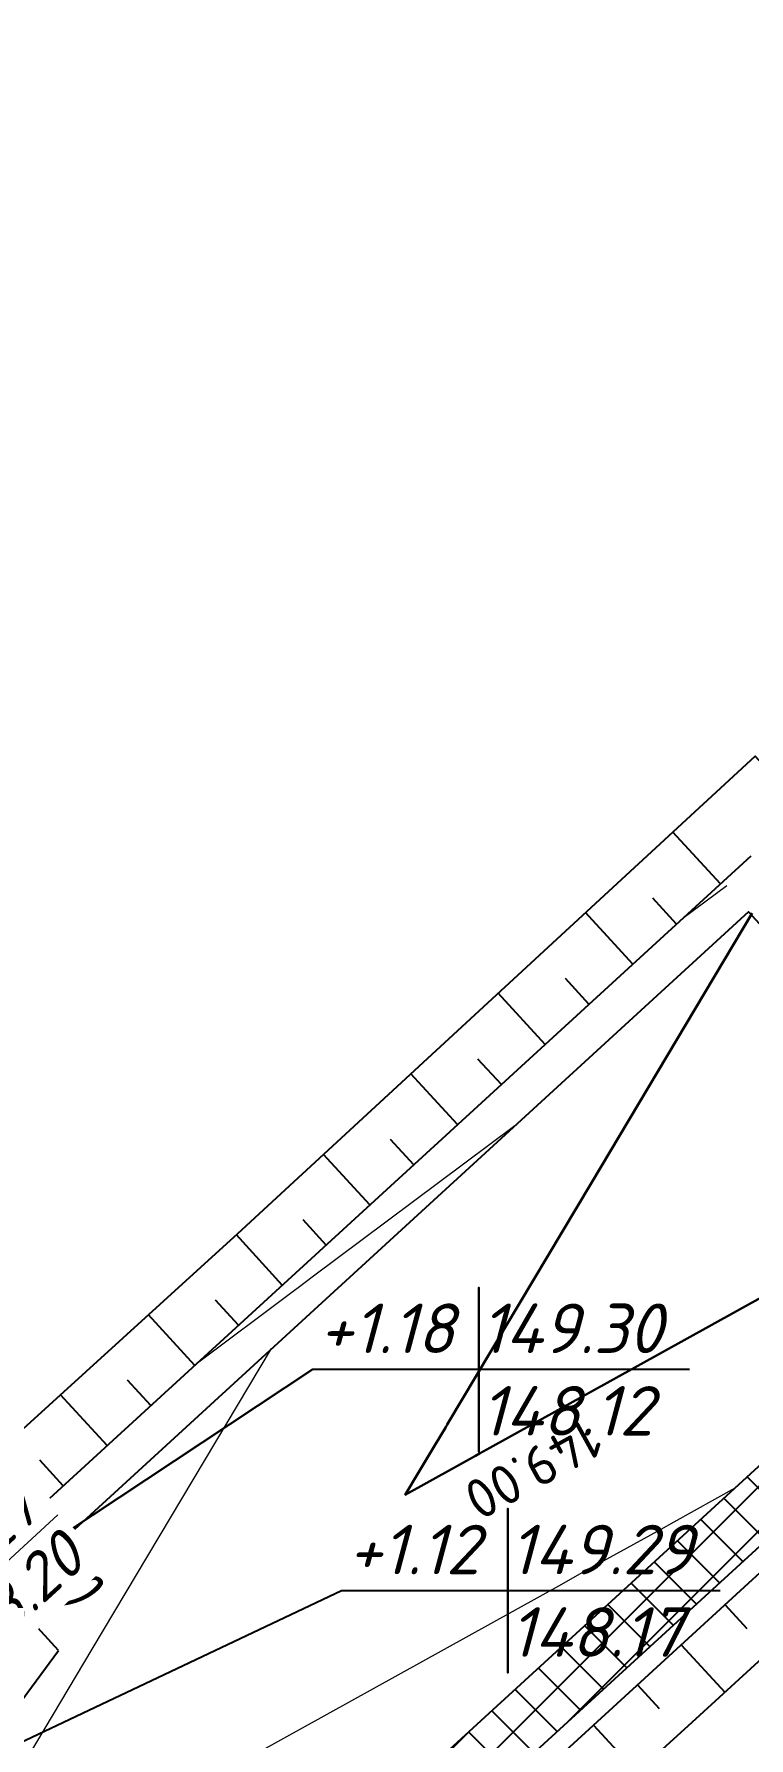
# Model space of a CAD drawing. Header units: metres. Extents: x 2306714 to 2308412, y 453204 to 454783.
# Drawn here: x 2306833.96 to 2306852.02, y 453332.79 to 453375.81 of the extents above; entities that cross this region are included whole.
import ezdxf
from ezdxf.enums import TextEntityAlignment as Align

# ---------------------------------------------------------------- set-up
doc = ezdxf.new("R2010")
doc.units = ezdxf.units.M
for name, color, linetype in [('АД_серый', 250, 'Continuous'), ('ВП АД', 7, 'Continuous'), ('ГП_ПЗМ', 7, 'Continuous'), ('ГП_ПЗМ @ 0.5 (1)', 7, 'Continuous'), ('ГП_Размеры проезд', 7, 'Continuous')]:
    doc.layers.add(name, color=color, linetype=linetype)
doc.layers.add('ГП_АД том 3.2.6', color=250, linetype='Continuous', lineweight=40)
doc.layers.add('ГП_ВП', color=1, linetype='Continuous', lineweight=40)
doc.styles.add('ASML', font='isocpeui.ttf')
doc.styles.add('Ck_rus', font='isocpeur.ttf', dxfattribs={"width": 0.8, "oblique": 15, "height": 2.5})
doc.styles.add('ISOCPEUR.ttf', font='isocpeur.ttf')
doc.styles.add('СПДС', font='isocpeur.ttf')
doc.dimstyles.new('Ck_Линейный р-р', dxfattribs={"dimscale": 0, "dimtxt": 2.5, "dimasz": 1, "dimexe": 0.5, "dimexo": 0.5, "dimtad": 1, "dimzin": 1, "dimtxsty": 'Ck_rus', "dimblk": 'OBLIQUE', "dimcen": 0, "dimdle": 0.1, "dimadec": 0, "dimazin": 0, "dimtfac": 1, "dimtofl": 0, "dimtmove": 1, "dimatfit": 3, "dimfxl": 1, "dimarcsym": 0})

# ---------------------------------------------------------------- blocks, each defined once
blk = doc.blocks.new('АД 3.2.6')
at = {"layer": 'АД_серый'}
h = blk.add_hatch(dxfattribs=at)
h.set_pattern_fill('ANSI37', color=256, scale=0.25)
h.set_pattern_definition([(45, (-2306965.942214189, -453205.9558217908), (-0.5612660075668221, 0.5612660075668221), []), (135, (-2306965.942214189, -453205.9558217908), (-0.5612660075668221, -0.5612660075668221), [])])
edge = h.paths.add_edge_path()
edge.add_line((1053.931858262978, 1206.085364604951), (1054.025428426452, 1208.204838068981))
edge.add_line((1054.025428426452, 1208.204838068981), (1018.62202177057, 1175.791896252776))
edge.add_line((1018.62202177057, 1175.791896252776), (966.9920535609126, 1128.523022957379))
edge.add_line((966.9920535609126, 1128.523022957379), (878.4835366290062, 1047.490668736223))
edge.add_line((878.4835366290062, 1047.490668736223), (841.6049879081548, 1013.727187810931))
edge.add_line((841.6049879081548, 1013.727187810931), (814.3148618540725, 988.7422119260882))
edge.add_line((814.3148618540725, 988.7422119260882), (777.4363131327555, 954.9787310006212))
edge.add_line((777.4363131327555, 954.9787310006212), (740.5577644109726, 921.2152500751544))
edge.add_line((740.5577644109726, 921.2152500751544), (666.8006669683381, 853.688288224279))
edge.add_line((666.8006669683381, 853.688288224279), (629.9221182465553, 819.9248072987538))
edge.add_line((629.9221182465553, 819.9248072987538), (593.0435695252381, 786.1613263734034))
edge.add_line((593.0435695252381, 786.1613263734034), (556.1650208039209, 752.3978454478784))
edge.add_line((556.1650208039209, 752.3978454478784), (292.4177803383209, 510.9288822882226))
edge.add_line((292.4177803383209, 510.9288822882226), (59.0611517210491, 297.2834880872979))
edge.add_arc((479.2476420179009, -161.6700198940816), 622.2499571043782, 132.4750910232818, 141.1317967697561)
edge.add_line((-5.230899143964052, 228.8111605360173), (-27.95818131137639, 200.6129245422199))
edge.add_arc((-516.7190344384871, 594.5455753061105), 627.7500337613743, 312.4752306833454, 321.13179661119204, ccw=False)
edge.add_line((-92.81738088419661, 131.5364036892424), (-212.2346827834844, 22.20554245897802))
edge.add_line((-212.2346827834844, 22.20554245897802), (-211.2217755680904, 21.09918854956049))
edge.add_line((-211.2217755680904, 21.09918854956049), (-91.80447366833687, 130.4300497798249))
edge.add_arc((-516.7190344450063, 594.5455753099523), 629.2500337688797, 312.4752306950525, 321.1317966232948)
edge.add_line((-26.79029394825921, 199.6716280389228), (-4.063011780846863, 227.869864032662))
edge.add_arc((479.2476419592276, -161.6700198383187), 620.7499570236596, 132.4750910105345, 141.1317967585854, ccw=False)
edge.add_line((60.07405624445528, 296.1771317132516), (293.4460430885665, 509.8365623930585))
edge.add_line((293.4460430885665, 509.8365623930585), (557.1779512828215, 751.2914607239654))
edge.add_line((557.1779512828215, 751.2914607239654), (594.0565019296482, 785.0549395463312))
edge.add_line((594.0565019296482, 785.0549395463312), (630.9350525764748, 818.8184183685224))
edge.add_line((630.9350525764748, 818.8184183685224), (667.8136032237671, 852.5818971908302))
edge.add_line((667.8136032237671, 852.5818971908302), (741.5707045174204, 920.1088548353292))
edge.add_line((741.5707045174204, 920.1088548353292), (778.4492551647127, 953.8723336576367))
edge.add_line((778.4492551647127, 953.8723336576367), (815.3278058115393, 987.6358124798862))
edge.add_line((815.3278058115393, 987.6358124798862), (842.6179332900792, 1012.620786808373))
edge.add_line((842.6179332900792, 1012.620786808373), (879.4964839369057, 1046.384265630448))
edge.add_line((879.4964839369057, 1046.384265630448), (968.0050054900348, 1127.416614804009))
edge.add_line((968.0050054900348, 1127.416614804009), (1019.634976395406, 1174.685485154914))
edge.add_line((1019.634976395406, 1174.685485154914), (1053.931858262978, 1206.085364604951))
for p, q in [((-108.6968432418071, 132.590020428237, 144.4604645610183), (-109.8964282027445, 133.900323162612, 144.4604645610183)), ((-109.8031664839945, 131.577080975112, 144.4604645610183), (-110.4010668746195, 132.230157146987, 144.4604645610183)), ((-110.9094897261821, 130.564141521987, 144.4604645610183), (-112.1013842574321, 131.8660214047995, 144.4604645610183)), ((-112.0159350386821, 129.551202068862, 144.4604645610183), (-112.6098071089945, 130.2000057797995, 144.4604645610183)), ((-113.1222582808695, 128.5383846860495, 144.4604645610183), (-114.3063403121195, 129.831719646987, 144.4604645610183)), ((-115.3349047652445, 126.5125057797995, 144.4604645610183), (-116.5112963668071, 127.7974178891745, 144.4604645610183)), ((-114.2285815230571, 127.5254452329245, 144.4604645610183), (-114.8186694136821, 128.1699764829245, 144.4604645610183)), ((-116.4413500777445, 125.499688396987, 144.4604645610183), (-117.0275317183695, 126.1399471860495, 144.4604645610183)), ((-117.5476733199321, 124.486748943862, 144.4604645610183), (-118.7162524214945, 125.763116131362, 144.4604645610183)), ((-118.6539965621195, 123.473809490737, 144.4604645610183), (-119.2363940230571, 124.1099178891745, 144.4604645610183)), ((-119.7603198043071, 122.460870037612, 144.4604645610183), (-120.921452616807, 123.7290585141745, 144.4604645610183)), ((-120.866765116807, 121.4480526547995, 144.4604645610183), (-121.449284648057, 122.0842831235495, 144.4604645610183)), ((-121.9730883589946, 120.4351132016745, 144.4604645610183), (-123.142155741807, 121.712090740737, 144.4604645610183)), ((-123.079411601182, 119.4221737485495, 144.4604645610183), (-123.6659594527445, 120.062920818862, 144.4604645610183)), ((-124.1857348433695, 118.4092342954245, 144.4604645610183), (-125.3629809371195, 119.6951229672995, 144.4604645610183)), ((-125.2921801558696, 117.396416912612, 144.4604645610183), (-125.8827563277445, 118.041436443862, 144.4604645610183)), ((-108.5789977712557, 114.3944802024634, 149.3917390848062), (-108.029399077408, 113.7941784599097, 149.3917390848062)), ((-109.6853515310213, 113.3815731742652, 149.3917390848062), (-108.5865794820711, 112.1814322212012, 149.3917390848062)), ((-110.7917052907869, 112.3686661460669, 149.3917390848062), (-110.2428838415071, 111.7692122199805, 149.3917390848062)), ((-111.8980590505525, 111.3557581641944, 149.3917390848062), (-110.8050653142854, 110.1619295814307, 149.3917390848062))]:
    blk.add_line(p, q, dxfattribs=at)
blk.add_lwpolyline([(55.34704457176849, 301.3402634524973, 0.0377899780869484), (-9.513289302121848, 232.2626910593244), (-32.24056902993471, 204.0644530994468, -0.0377893671393395), (-96.53148475615308, 135.5931556561845), (-104.6063632094301, 128.1994078276911), (-107.9842982580885, 131.8865094924695), (-128.7475486239418, 112.8769648363814), (-125.3709528860636, 109.1888307583285), (-204.8840528661385, 36.39223800814944), (-211.2998696598225, 43.39847050030948), (-222.3637549383566, 33.26908155280398), (-212.2346827834844, 22.20554245897802), (-92.81738088419661, 131.5364036892424, 0.0377893671393395), (-27.95818131137639, 200.6129245422199), (-5.230899143964052, 228.8111605360173, -0.0377899780869484), (59.0611517210491, 297.2834880872979)], format="xyb", dxfattribs=at)
at = {"layer": 'АД_серый', "flags": 128}
blk.add_lwpolyline([(1344.156824226491, 1465.50419770315), (1278.693145704456, 1409.947746196005, 0.009403919801116), (1222.384035128168, 1360.308890916873), (1074.583919865545, 1224.99317454308), (1077.960209345445, 1221.305384331674), (1065.79028923111, 1210.163434573624), (1057.307330304291, 1202.397328182007), (1053.931858262978, 1206.085364604951), (60.07405624445528, 296.1771317132516, 0.0377899780869484), (-4.063011780846863, 227.869864032662), (-26.79029394825921, 199.6716280389228, -0.0377893671393395), (-91.80447366833687, 130.4300497798249), (-211.2217755680904, 21.09918854956049), (-212.2346826880239, 22.20554254652234)], format="xyb", dxfattribs=at)
at = {"layer": 'АД_серый', "linetype": 'Continuous', "flags": 128}
for points in [[(-199.8195167891681, 30.860468460829), (-184.363871442154, 45.01067352545215), (-165.9246396194212, 61.89246045023901), (-147.6993028852157, 78.57841864676448), (-147.4854077962227, 78.77424737508409), (-147.3696030690335, 78.88027081167093), (-129.0461759730242, 95.65603429992917), (-126.8334681540727, 97.68184873089194), (-125.3590671778656, 99.0317164133885), (-124.3218906107358, 97.90033504698658), (-109.5085256998427, 111.3380671626655), (-98.4400035738945, 121.46317745751), (-96.96429345896468, 122.8116152253351), (-91.03972210967913, 128.1875541493646), (-90.33187925256787, 128.8215997527586), (-83.56389926047996, 134.970490484673), (-76.3107759365812, 142.0050434617442), (-72.91439845971763, 145.3669765345403), (-72.72129464987665, 145.5596520709805), (-72.60418328968808, 145.6765845552436), (-69.16826777206734, 149.150459159282), (-62.15722397016361, 156.423577217909)], [(-131.3594312639907, 114.2489374435972), (-120.8840348552912, 123.7630344578065), (-109.1250423970632, 134.612006961077), (-107.8193598752841, 135.8166351637337), (-104.3102724179625, 131.9863778267172), (-98.98464710405096, 136.8654455624637), (-98.28637814475223, 137.5099483119556), (-91.7073965263553, 143.6106923724874), (-84.49023355683312, 150.4098256257712), (-81.11468468653038, 153.6665573731879), (-80.92274610418826, 153.853243004065), (-80.80634040990844, 153.9665423334809), (-77.38297368446365, 157.3255971435574), (-70.38750765519217, 164.3562007543514), (-63.47744587995112, 171.4734301661374), (-56.75146502489224, 178.7654622895643), (-50.16999597521499, 186.188223578094), (-46.91181906266137, 189.9282326054526), (-43.68349772365763, 193.6941312999115), (-37.3166225948371, 201.3021408824716), (-33.96597343403846, 205.455098512175), (-31.07985438266769, 209.0643675637548)], [(-199.8202543589286, 30.8597931888653), (-202.8031032653526, 28.12888660060707), (-210.8841398279182, 20.73040391493123), (-211.6217091027647, 20.05513243644964), (-223.776595688425, 33.33137934881961), (-223.0390264135786, 34.00665082753403), (-214.9579898510128, 41.40513351320987), (-211.2376311998815, 44.81122013338608), (-204.8218327332288, 37.80500765482429), (-190.1036789966747, 51.28001234529074), (-171.6644471739419, 68.16179927007761), (-153.4391104397364, 84.84775746660307), (-153.2252153507434, 85.04358619492268), (-153.1094106235541, 85.14960963150953), (-134.7859835275449, 101.9253731197677), (-126.7840329101309, 109.2513953783782), (-130.1604390637949, 112.9393223806401), (-119.7231090893037, 122.4950064092409), (-107.9224716350436, 133.2993706877459)], [(-125.3590671778656, 99.0317164133885), (-110.6069441498257, 112.5378212247742), (-99.54340505599976, 122.6668933796463)]]:
    blk.add_lwpolyline(points, dxfattribs=at)
blk = doc.blocks.new('_Oblique')
at = {"color": 0, "linetype": 'ByBlock', "lineweight": -2}
blk.add_line((-0.5, -0.5), (0.5, 0.5), dxfattribs=at)
blk = doc.blocks.new('*D101')
at = {"layer": 'ГП_Размеры проезд', "color": 0, "lineweight": -2, "transparency": 16777216}
for p, q in [((2306834.579888392, 453335.0008135315), (2306832.294146557, 453337.4974471267)), ((2306832.997612941, 453332.8521536119), (2306834.579888392, 453335.0008135315)), ((2306830.567898561, 453331.3055784296), (2306832.844371507, 453333.3897566842)), ((2306832.626215127, 453333.2578180849), (2306833.369010754, 453332.4464891384)), ((2306831.243167312, 453330.5680066601), (2306833.519640258, 453332.6521849146))]:
    blk.add_line(p, q, dxfattribs=at)
at = {"layer": 'ГП_Размеры проезд', "color": 0, "lineweight": -2, "transparency": 16777216, "xscale": 0.5, "yscale": 0.5, "zscale": 0.5}
for p, rotation in [((2306832.659978566, 453333.2209394965), 132.4750237095579), ((2306833.335247316, 453332.4833677268), 312.4750237095579)]:
    blk.add_blockref('_Oblique', p, dxfattribs=dict(at, rotation=rotation))
at = {"layer": 'ГП_Размеры проезд', "color": 0, "lineweight": 30, "transparency": 16777216, "insert": (2306834.358982186, 453337.0932162673), "char_height": 1.25, "attachment_point": 5, "rotation": 312.4750237095579, "style": 'Ck_rus', "bg_fill": 3, "box_fill_scale": 1.1, "bg_fill_color": 9, "bg_fill_true_color": 13158600, "bg_fill_transparency": 0}
blk.add_mtext('1,00', dxfattribs=at)
blk = doc.blocks.new('BD_Cart_Mark')
at = {"color": 1, "linetype": 'ByBlock', "lineweight": -2, "transparency": 33554687, "style": 'СПДС'}
for tag, p in [('G_C_H_001', (-4.833333333333333, 0.8333333333333335)), ('G_C_H2_001', (-4.833333333333333, -3.333333333333333))]:
    blk.add_attdef(tag, p, '', height=2.5, dxfattribs=at)
at = {"color": 26, "linetype": 'ByBlock', "lineweight": -2, "transparency": 33554687, "style": 'СПДС'}
blk.add_attdef('G_C_Red_001', (0.5833333333333334, 0.8333333333333335), '', height=2.5, dxfattribs=at)
at = {"color": 176, "linetype": 'ByBlock', "lineweight": -2, "transparency": 33554687, "style": 'СПДС'}
blk.add_attdef('G_C_Black_001', (0.5833333333333334, -3.333333333333333), '', height=2.5, dxfattribs=at)
at = {"color": 214, "linetype": 'ByBlock', "lineweight": -2, "transparency": 33554687, "style": 'СПДС'}
blk.add_attdef('G_C_Dop_001', (0.5833333333333334, -7.5), '', height=2.5, dxfattribs=at)
blk = doc.blocks.new('Площадка НОП парковаязона')
at = {"layer": 'ГП_ПЗМ', "flags": 128}
for points in [[(121.0598015119321, 140.2842854275368), (115.740483330097, 140.2842854275368), (115.740483330097, 142.3592854275484), (115.740483330097, 138.2092854275251), (115.740483330097, 140.2842854275368), (111.5404833299108, 140.2842854275368), (100.3747536879964, 132.8934682059916)], [(121.8337450604886, 134.6995252656052), (116.4718132424168, 134.6995252656052), (116.4718132424168, 136.7745252656168), (116.4718132424168, 132.6245252655935), (116.4718132424168, 134.6995252656052), (112.2718132422305, 134.6995252656052), (100.9249160508625, 129.3312595309107)]]:
    blk.add_lwpolyline(points, dxfattribs=at)
at = {"layer": 'ГП_ПЗМ @ 0.5 (1)'}
ref = blk.add_blockref('BD_Cart_Mark', (115.740483330097, 140.2842854275368), dxfattribs=dict(at, xscale=0.5, yscale=0.5, zscale=0.5))
ref.add_attrib('G_C_Red_001', '149.30', (115.7774151481236, 140.7009520942229), dxfattribs={"layer": '0', "color": 26, "linetype": 'ByBlock', "lineweight": -2, "transparency": 33554687, "height": 1.25, "style": 'ASML'})
ref.add_attrib('G_C_Black_001', '148.12', (115.7774151481236, 138.6176187608507), dxfattribs={"layer": '0', "color": 176, "linetype": 'ByBlock', "lineweight": -2, "transparency": 33554687, "height": 1.25, "style": 'ASML'})
ref.add_attrib('G_C_H_001', '+1.18', (111.6997636332826, 140.7009520942229), dxfattribs={"layer": '0', "color": 5, "linetype": 'ByBlock', "lineweight": -2, "transparency": 33554687, "height": 1.25, "style": 'ASML'})
ref = blk.add_blockref('BD_Cart_Mark', (116.4718132424168, 134.6995252656052), dxfattribs=dict(at, xscale=0.5, yscale=0.5, zscale=0.5))
ref.add_attrib('G_C_Red_001', '149.29', (116.5087450604434, 135.1161919322912), dxfattribs={"layer": '0', "color": 26, "linetype": 'ByBlock', "lineweight": -2, "transparency": 33554687, "height": 1.25, "style": 'ASML'})
ref.add_attrib('G_C_Black_001', '148.17', (116.5087450604434, 133.0328585989191), dxfattribs={"layer": '0', "color": 176, "linetype": 'ByBlock', "lineweight": -2, "transparency": 33554687, "height": 1.25, "style": 'ASML'})
ref.add_attrib('G_C_H_001', '+1.12', (112.4310935456023, 135.1161919322912), dxfattribs={"layer": '0', "color": 5, "linetype": 'ByBlock', "lineweight": -2, "transparency": 33554687, "height": 1.25, "style": 'ASML'})

msp = doc.modelspace()

# ---------------------------------------------------------------- linework, layer by layer
at = {"layer": 'ВП АД', "color": 5, "linetype": 'Continuous', "lineweight": 20, "flags": 128}
for points, elevation in [([(2306850.351929764, 453353.4845751296), (2306851.461182694, 453354.3133715164)], 149.1000061035156), ([(2306846.11004744, 453348.2451952468), (2306840.989319901, 453344.4193285476), (2306840.665284257, 453344.1772020828), (2306840.510193925, 453344.0613573562), (2306838.059083085, 453342.2300585281)], 149.1999969482422), ([(2306851.663819413, 453339.0938890945), (2306850.123292069, 453338.2406786452), (2306849.78961287, 453338.0558641922), (2306847.816041092, 453336.962846614), (2306847.68225203, 453336.8887499343), (2306847.280640702, 453336.666337825), (2306841.355530838, 453333.384721614), (2306836.12744246, 453330.4892138015), (2306832.921448807, 453328.7135790359), (2306831.251771073, 453327.7888353835), (2306831.047181229, 453327.6755541336), (2306835.435181717, 453335.0290087233), (2306839.963685135, 453342.6179369461)], 149.1000061035156)]:
    msp.add_lwpolyline(points, dxfattribs=dict(at, elevation=elevation))
at = {"layer": 'ВП АД', "color": 5, "linetype": 'Continuous', "lineweight": 30, "elevation": 149, "flags": 128}
for points in [[(2306863.956666092, 453350.348405696), (2306862.860230546, 453349.7411669265), (2306862.082398514, 453349.3103807937), (2306859.873353104, 453348.0869310866), (2306859.274659256, 453347.7553270827), (2306858.074952225, 453347.0908983718), (2306853.648316483, 453344.6392382155), (2306845.399415116, 453340.0706346999), (2306845.214234452, 453339.9680956375), (2306845.114930253, 453339.9131029617), (2306844.579529862, 453339.6165941726), (2306843.340027909, 453338.9300707351), (2306843.675049881, 453339.4915941726), (2306844.077149491, 453340.1653612624), (2306844.359131913, 453340.6378954421), (2306844.395508866, 453340.6988695633), (2306848.039918046, 453346.8062304031), (2306852.101929764, 453353.6134813796)], [(2306845.114930253, 453339.9131029617), (2306845.075196366, 453339.8911303055)]]:
    msp.add_lwpolyline(points, dxfattribs=at)

# ---------------------------------------------------------------- block references
at = {"layer": 'ГП_АД том 3.2.6'}
msp.add_blockref('АД 3.2.6', (2306959.993951246, 453221.759960641), dxfattribs=at)

# ---------------------------------------------------------------- texts
at = {"layer": 'ВП АД', "color": 5, "linetype": 'Continuous', "lineweight": 15, "style": 'ISOCPEUR.ttf'}
msp.add_text('149.00', height=1, rotation=208.9796097327283, dxfattribs=at).set_placement((2306846.56961316, 453339.5756131024, 149), align=Align.MIDDLE_CENTER)

# ---------------------------------------------------------------- next in the draw order: dimensions: what is measured, and where the dimension line sits
at = {"layer": 'ГП_Размеры проезд', "lineweight": 30}
dim = msp.add_linear_dim(base=(2306833.335247316, 453332.4833677268), p1=(2306830.383505619, 453331.1367612419), p2=(2306831.05877437, 453330.3991894723), angle=312.47502368987915, dimstyle='Ck_Линейный р-р', override={"dimgap": 1, "dimtfill": 1}, dxfattribs=at)
dim.commit()
dim.dimension.update_dxf_attribs({"geometry": '*D101', "text_midpoint": (2306834.242254017, 453335.369599416), "dimtype": 161})

# ---------------------------------------------------------------- next in the draw order: block references
at = {"layer": 'ГП_ПЗМ'}
msp.add_blockref('Площадка НОП парковаязона', (2306729.458589568, 453201.805501711), dxfattribs=at)

# ---------------------------------------------------------------- next in the draw order: texts
at = {"layer": 'ГП_ВП', "color": 1, "linetype": 'Continuous', "lineweight": 20, "insert": (2306832.236138129, 453337.4464843252, 149.2709801111101), "char_height": 1.149999999999999, "width": 4.269392424242424, "attachment_point": 5, "rotation": 42.50346308771956, "style": 'ASML', "bg_fill": 3, "box_fill_scale": 1.326086956521739, "bg_fill_color": 9, "bg_fill_true_color": 13158600, "bg_fill_transparency": 0}
msp.add_mtext('149.27', dxfattribs=at)

# ---------------------------------------------------------------- next in the draw order: texts
at = {"layer": 'ГП_ВП', "color": 7, "linetype": 'Continuous', "lineweight": 20, "insert": (2306831.433029937, 453335.1945576889, 149.2709801111101), "char_height": 1.149999999999999, "width": 4.176120454545454, "attachment_point": 1, "rotation": 42.50346308771956, "style": 'ASML', "bg_fill": 3, "box_fill_scale": 1.326086956521739, "bg_fill_color": 9, "bg_fill_true_color": 13158600, "bg_fill_transparency": 0}
msp.add_mtext('148.20', dxfattribs=at)

# ---------------------------------------------------------------- next in the draw order: linework, layer by layer
at = {"layer": 'ГП_ВП', "color": 0, "linetype": 'Continuous', "lineweight": 20}
msp.add_line((2306831.059490992, 453335.2152007224, 149.2709801111101), (2306834.561364373, 453338.4244658758, 149.2709801111101), dxfattribs=at)

doc.saveas('drawing.dxf')
